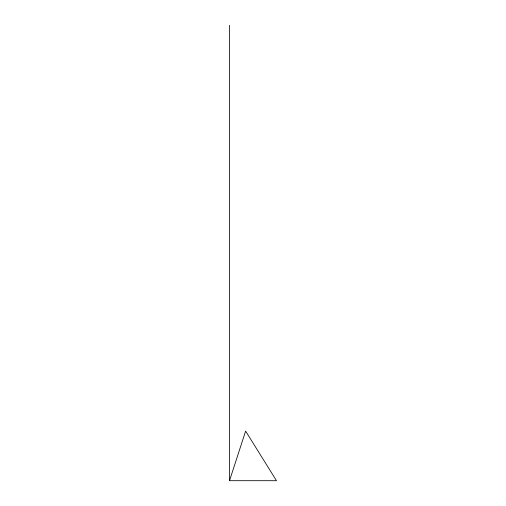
<?xml version="1.0" encoding="UTF-8"?>
<svg xmlns="http://www.w3.org/2000/svg" width="506" height="506" viewBox="0 0 506 506"><rect width="100%" height="100%" fill="white"/><g stroke="black" fill="none" stroke-linecap="round" stroke-linejoin="round"><path stroke-width="0.76" d="M229.509 480.7L245.625 431.099L276.491 480.7L229.509 480.7L229.509 25.3"/></g></svg>
